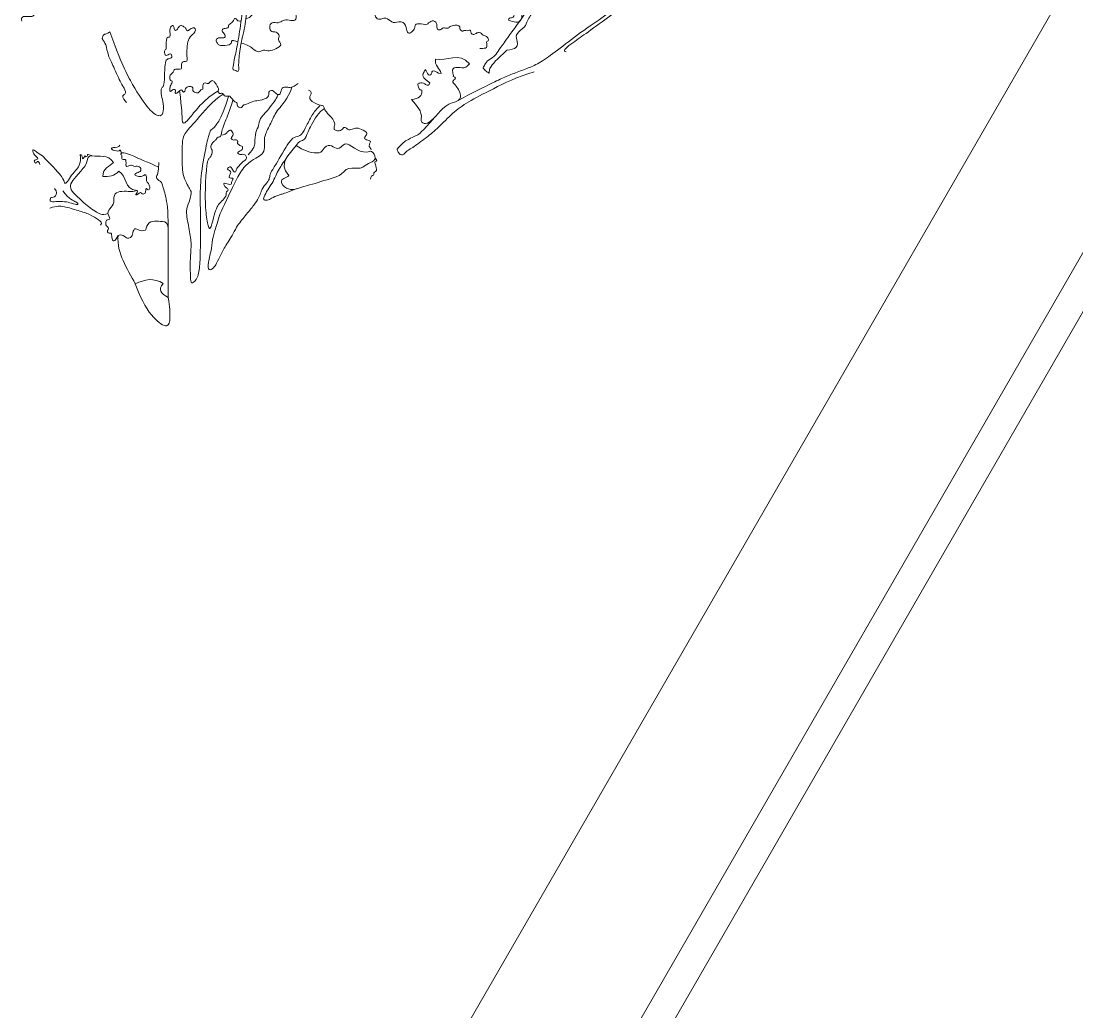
# Model space of a CAD drawing. Header units: millimetres. Extents: x -5631142 to 2070393, y -1055389 to 7396217.
# Drawn here: x 22557 to 24349, y 12235 to 13916 of the extents above; entities that cross this region are included whole.
import ezdxf

# ---------------------------------------------------------------- set-up
doc = ezdxf.new("R2010")
doc.units = ezdxf.units.MM
doc.header["$MEASUREMENT"] = 0
for name, color, linetype, lineweight in [('Inner', 252, 'Continuous', 9), ('Layout Text', 7, 'Continuous', 15), ('Medium', 4, 'Continuous', 20), ('Outer', 252, 'Continuous', 20)]:
    doc.layers.add(name, color=color, linetype=linetype, lineweight=lineweight)

# ---------------------------------------------------------------- blocks, each defined once
blk = doc.blocks.new('small-maple-tree-trees-102-pimpmydrawing')
at = {"layer": 'Inner'}
for points in [[(248.8334269348742, 1593.646292681789), (247.273461991912, 1586.054463292707), (245.1935087346292, 1574.822715703379), (245.1935087346292, 1570.454813863085), (250.8093825292926, 1571.07879984027), (253.3053264380326, 1567.334883977161), (255.8012703467718, 1570.454813863085), (254.5532983924022, 1580.438589498043), (257.0492423011415, 1609.765930425732), (266.4090319589145, 1645.333131125269), (269.5289618448392, 1679.028373893252), (278.2647655254268, 1708.35571482094), (283.2566533429058, 1741.426971611738), (283.2566533429058, 1750.786761269511), (280.1367234569816, 1753.282705178251), (277.0167935710574, 1755.154663109805), (274.5208496623177, 1755.154663109805), (273.8968636851328, 1749.538789315141), (269.5289618448392, 1712.723616661234), (260.1691721870657, 1662.18075250926), (254.5532983924022, 1620.373692037874), (250.3933918778363, 1601.238122070872), (248.8334269348741, 1593.646292681789)], [(-42.60621724273005, 1703.043744062302), (-46.26404362996664, 1707.331368605361), (-59.07386484843391, 1702.040890324886), (-60.08472213147343, 1693.44860341905), (-63.11729398059174, 1693.44860341905), (-56.54672164083536, 1678.285744173458), (-59.07386484843391, 1676.769458248899), (-71.20415224490785, 1679.802030098017), (-72.21500952794736, 1685.867173796254), (-82.82901099986157, 1677.274886890419), (-82.82901099986157, 1675.758600965859), (-84.85072556594105, 1670.198885909143), (-88.89415469809887, 1666.155456776984), (-90.41044062265814, 1666.155456776984), (-95.46472703785525, 1661.101170361787), (-102.0352993776119, 1662.112027644827), (-113.660158132566, 1662.617456286346), (-114.1655867740858, 1657.057741229629), (-113.1547294910463, 1654.025169380511)], [(267.3852769235045, 1657.93142222482), (277.4232746778571, 1660.832579491944), (280.2890550752741, 1671.47690668235), (286.4300130697393, 1672.295701081612), (299.9401206575617, 1664.107757088992), (301.5777094560858, 1673.933289880136), (304.8528870531336, 1688.262191867221), (313.8596254450154, 1682.530631072387), (322.4569666372663, 1673.933289880136), (329.0073218313623, 1684.168219870911), (328.5979246317311, 1693.993752662055), (336.3764714247204, 1697.268930259102), (340.8798406206611, 1696.45013585984), (360.5309062029487, 1699.725313456888), (356.027537007008, 1691.537369464269), (347.8395930143884, 1686.215205869066), (347.8395930143884, 1684.577617070542), (346.611401415495, 1676.799070277553), (344.5644154173401, 1669.429920684195), (353.9805510088531, 1667.38293468604), (352.342962210329, 1652.644635499324), (340.8798406206611, 1656.738607495634), (329.8261162306239, 1656.329210296003), (323.2757610365284, 1649.778855101907), (310.5844478479676, 1653.463429898586), (306.4904758516573, 1643.637897107442), (310.5844478479676, 1634.63115871556), (318.7723918405877, 1637.087541913347), (326.5509386335766, 1628.899597920727), (319.5911862398493, 1623.986831525155), (330.6449106298865, 1613.342504334749), (317.9535974413252, 1607.201546340284), (306.899873051289, 1602.288779944712), (296.6649430605144, 1606.382751941022), (288.8863962675246, 1599.832396746926), (279.8796578756433, 1607.201546340284), (268.4165362859753, 1614.980093133273), (259.3944181686754, 1616.911269945549)], [(480.4132420178894, 1685.062245653804), (489.1423937233553, 1675.340185295), (484.7744918830608, 1665.356409660042), (489.7663797005393, 1656.620605979454), (499.1261693583128, 1657.868577933824), (503.4940711986069, 1660.988507819748), (517.2217626966744, 1651.628718161975), (517.8457486738594, 1651.00473218479), (536.5653279894054, 1655.372634025084), (540.9332298296995, 1637.901026663908), (541.557215806884, 1634.781096777984), (546.5491036243629, 1632.285152869244), (554.0369353505816, 1641.644942527017), (554.0369353505816, 1644.764872412941), (555.908893282136, 1651.628718161975), (574.0044866204976, 1647.260816321681), (574.6284725976825, 1648.508788276051), (583.9882622554555, 1656.835194757008), (592.585603447706, 1651.103633962174), (590.5386174495516, 1640.868703971399), (597.4983698432779, 1637.593526374351), (602.4111362388503, 1644.553278768078), (610.5990802314695, 1640.459306771768), (612.6460662296249, 1645.37207316734), (622.2177727569974, 1647.439529025476), (630.1764543178242, 1647.107917293775), (630.8396777812263, 1641.470517854856), (630.1764543178242, 1640.144070928052), (635.1506302933408, 1636.164730147639), (635.8138537567429, 1637.822788806144), (638.7983593420527, 1638.817624001248), (642.7777001224663, 1637.159565342742), (647.7518760979824, 1639.149235732949), (648.415099561385, 1639.149235732949), (649.4099347564884, 1633.180224562329), (653.0576638052003, 1630.52733070872), (658.0318397807168, 1633.51183629403), (664.0008509513368, 1635.833118415938), (667.6485800000487, 1633.51183629403), (669.638250390256, 1629.532495513617), (674.6124263657725, 1629.532495513617), (679.9182140729904, 1624.226707806399), (678.9233788778865, 1620.247367025986), (675.6072615608755, 1619.915755294285), (676.2704850242776, 1616.931249708975), (677.265320219381, 1607.646121221344), (671.2963090487615, 1607.977732953045), (664.6640744147394, 1607.977732953045)], [(627.4902734591487, 1519.529559869722), (651.3658315295988, 1532.493681800294), (682.5285903940044, 1547.656541045886), (704.4149646862775, 1558.268116460322), (724.9748920517463, 1566.558409752849), (747.1928780757198, 1574.517091313676), (766.426358514384, 1583.138996337905), (794.6133557089779, 1603.035700239971), (834.484730017623, 1634.978123765086), (880.0357063521183, 1664.92945066996), (901.2512295764036, 1683.025044008321), (906.2431173938826, 1690.51287573454), (911.8589911885465, 1697.376721483573), (921.2187808463195, 1690.51287573454), (915.6029070516556, 1689.26490378017), (905.326757171214, 1678.949516413511), (890.4042292446643, 1666.016658877168), (844.3931014711361, 1633.047820511444), (824.5162942729721, 1618.811728869516), (803.0365494939952, 1603.519618589988), (810.9106420163139, 1601.819107795101)], [(259.3792900959211, 1654.677364406054), (253.5280216019446, 1653.045728851742), (252.8142817172013, 1657.899160067996), (246.9616146623068, 1659.754883768328), (246.8188666853582, 1653.473972782588), (238.8249799762343, 1648.335045612437), (237.6829961606454, 1647.050313819899), (237.825744137594, 1642.054134626697), (229.8318574284699, 1641.911386649748), (224.8356782352673, 1638.48543520298), (233.2578088752375, 1630.348800516908), (231.5026084135159, 1624.210324982328), (219.3186628120463, 1627.256311382695), (215.4023945830024, 1620.294056753284), (220.84165601223, 1615.072365781226), (221.0592264693992, 1612.026379380859), (242.1635608148013, 1613.114231666704), (243.033842643478, 1620.294056753284), (244.7744063008304, 1622.252190867806), (248.0379631583671, 1620.511627210454), (253.8087688278179, 1618.840580645644)], [(64.73913902545405, 1516.092194295933), (56.01576728296141, 1525.614003038376), (60.31345532580735, 1528.837269070511), (64.07393236329813, 1531.791929599968), (62.19369384455308, 1537.432645156204), (58.97042781241817, 1544.147782723151), (57.09018929367312, 1544.416388225829), (42.04828114371139, 1578.797892568598), (33.18429955534089, 1595.451433734627), (29.96103352320597, 1615.865451938147), (23.24589595625912, 1623.923617018484), (22.97729045358119, 1625.803855537229), (27.54358399910507, 1633.862020617565), (30.76685003123998, 1631.175965590787), (36.59533793980881, 1636.064362058064)], [(36.59533793980881, 1636.064362058064), (54.79076903451892, 1584.005211981531), (75.51334333682826, 1543.570920659953), (104.3227759034526, 1500.609486130775), (121.0019210736041, 1491.51177058342), (127.0670647718409, 1496.060628357098), (128.0779220548804, 1514.761488093328), (123.5290642812029, 1527.902632772841), (123.0236356396831, 1540.538348810834), (126.5616361303212, 1541.549206093874), (129.0887793379197, 1547.61434979211), (129.5942079794395, 1572.885781868097), (130.605065262479, 1588.554069755209), (136.1647803191959, 1590.575784321288), (143.2407813004722, 1591.586641604327), (140.2082094513537, 1602.200643076242), (130.605065262479, 1592.092070245847), (128.5833506964, 1605.23321492536), (132.121351187038, 1605.73864356688), (132.121351187038, 1608.771215415998), (132.121351187038, 1628.482932435268), (137.1756376022354, 1625.955789227669), (140.2082094513537, 1628.988361076787), (136.6702089607156, 1643.14036303934), (145.262495866551, 1649.205506737577), (145.262495866551, 1639.602362548702), (148.8004963571891, 1637.075219341103), (153.3493541308667, 1644.151220322379), (156.381925979985, 1647.689220813018), (162.4470696782219, 1644.656648963899), (165.9850701688599, 1642.129505756301), (167.501356093419, 1635.558933416544), (175.0827857162155, 1642.63493439782), (180.1370721314127, 1643.64579168086), (182.6642153390114, 1639.096933907182), (179.1262148483731, 1632.526361567426), (173.5664997916563, 1628.988361076787), (168.5122133764585, 1620.396074170952), (166.9959274518994, 1604.222357642321), (167.501356093419, 1590.575784321288), (168.0067847349387, 1585.016069264571), (161.9416410367021, 1586.02692654761), (157.8982119045443, 1583.499783340011), (158.403640546064, 1575.918353717215), (158.403640546064, 1572.380353226577), (153.3493541308667, 1572.380353226577), (145.262495866551, 1573.391210509617), (144.2516385835115, 1566.820638169861), (140.2082094513537, 1564.293494962262), (137.6810662437551, 1560.755494471624), (138.1864948852749, 1553.679493490347), (144.2516385835115, 1552.163207565788), (139.1973521683144, 1545.592635226032), (137.6810662437551, 1538.011205603236), (139.1973521683144, 1533.462347829558), (142.7353526589525, 1538.011205603236), (146.7787817911103, 1539.022062886275), (148.7539612183868, 1535.460794826236), (146.2867122340895, 1531.75992134979), (149.9875857105355, 1530.878760998255), (154.9370386360417, 1536.706337269455), (157.7417968040418, 1537.751811740226), (159.5041175071112, 1536.694419318385), (161.0902061398745, 1532.993545841939), (163.7336871944788, 1534.403402404394), (164.7910796163205, 1540.571524865138), (167.2583286006179, 1541.981381427594), (173.4264510613614, 1544.272398341584), (178.653889388336, 1541.677247880281), (175.3903325307999, 1536.237986451054), (184.7458621890707, 1530.798725021827), (188.4445599609453, 1534.062281879363), (190.6202645326362, 1538.196120565575), (194.9716736760179, 1537.543409194068), (194.1013918473418, 1544.940804737817), (195.4068145903564, 1548.639502509692), (198.0176600763853, 1549.944925252706), (204.7623442486267, 1546.898938852339), (208.0259011061635, 1553.643623024581), (212.3773102495447, 1553.426052567412), (216.5111489357578, 1547.769220681016), (218.0341421359412, 1543.852952451972), (221.7328399078158, 1540.371825137266), (219.6466955292856, 1535.165631152949), (220.5104928932183, 1533.592712433599), (222.7226325345464, 1531.073331175419), (225.1191171459855, 1531.442021115641), (226.40953193676, 1532.179400996084), (228.5612147947895, 1530.319030666581), (230.4036729558247, 1530.213054648236), (230.1578796623439, 1529.168433150943), (229.7277413987522, 1527.324983449836), (236.1676851886073, 1526.529763300308), (240.9441895200835, 1527.372675829393), (240.5695617293793, 1524.937595189816), (243.9412118457158, 1523.345427079325), (245.388961241322, 1520.206142968783), (248.7177161771915, 1517.070411585032), (251.8083954505, 1516.227499055948), (252.9322788226118, 1514.728987893132), (251.6210815551476, 1510.046140509332), (258.645352630848, 1506.018891759264), (261.080433270424, 1508.828600189544), (263.234543066972, 1512.012936410528), (266.5125362356325, 1512.20025030588), (282.3753125683011, 1519.614410963414), (289.8962666432822, 1518.80859445538), (308.3475511239258, 1524.876562136633), (304.3041219917677, 1534.479706325508), (312.8964088976031, 1538.523135457666), (319.4669812373595, 1529.42541991031), (326.5429822186356, 1528.414562627271), (327.5538395016752, 1543.071993231343), (338.1678409735896, 1542.061135948304), (338.6732696151093, 1542.061135948304), (345.2438419548662, 1540.544850023744), (355.8578434267806, 1548.126279646541)], [(538.578066477985, 1450.952628318178), (529.2182768202119, 1442.840810614774), (524.8503749799179, 1438.472908774481), (523.602403025548, 1434.728992911371), (527.9703048658425, 1429.113119116707), (531.0902347517667, 1426.617175207968), (535.4581365920608, 1427.241161185153), (538.578066477985, 1432.857034979817), (547.3138701585731, 1437.224936820111), (575.3932391318922, 1457.816474067211), (593.4888324702533, 1472.168151542463), (618.4482715576482, 1498.999548561413), (642.9785330899354, 1516.685744700143), (683.0994586537727, 1537.155604681693), (728.1331506131819, 1560.081847861028), (756.5150694478702, 1568.091414121924)], [(345.6038215366534, 1542.216615748855), (338.5308852745547, 1521.646488234062), (319.456498060887, 1503.45928182103), (311.4718708551654, 1483.941304207044), (299.361965409917, 1461.427131032118), (298.5272718120991, 1451.410807858305), (300.1966590077345, 1434.71693590195), (292.684416627375, 1426.369999923773), (281.8333998557446, 1420.527144739049), (263.4701407037542, 1408.006740771783), (253.4538175299413, 1390.47817521761), (231.1120572807986, 1342.82795638434)], [(154.9370386360417, 1536.706337269455), (158.7888039273064, 1502.810802706327), (158.7888039273064, 1482.011270133499), (162.640569218571, 1479.70021095874), (171.8848059176057, 1489.714800716028), (188.8325731991697, 1511.284686347109), (204.2396343642276, 1525.921394453914), (219.6466955292856, 1535.165631152949)], [(228.5612147947895, 1530.319030666581), (210.985793014632, 1519.044231788744), (179.8142902347292, 1480.577270911417), (161.9072567228704, 1463.33346086296), (158.9227511375602, 1447.416097741308), (159.9175863326634, 1426.524558644139), (158.1477470851769, 1393.202596767714), (174.3967219385304, 1365.347211304822), (175.3915571336336, 1364.68398784142), (171.4122163532209, 1346.44534259786), (164.4483699874979, 1334.507320256621), (170.8851610910074, 1302.710566397684), (175.3885302869483, 1277.327940020563), (172.9321470891621, 1254.811094040859), (172.9321470891621, 1238.025808855989), (173.3415442887933, 1213.871374077761), (174.9791330873175, 1207.321018883666), (186.0328574773534, 1217.146551674809), (189.7174322740325, 1240.072794854144), (190.0977911768111, 1272.639726833759), (190.7217771539963, 1319.438675122622), (189.4738051996267, 1355.005875822159), (190.7217771539963, 1394.316992384804), (201.2783304899926, 1449.464116431883), (205.6462323302867, 1465.063765861505), (207.5181902618408, 1469.431667701798), (224.3658116458319, 1483.159359199865), (238.0935031438985, 1526.506765871103)], [(322.42709986824, 1529.45044421743), (316.7725436852634, 1518.92450704857), (313.2238204827208, 1514.93219344571), (304.7956028766812, 1502.511662236809), (289.7135292658741, 1488.316769426638), (290.1571196661921, 1476.339828618056), (283.5032636614242, 1467.024430211381), (282.6160828607885, 1446.175681396442), (281.7289020601529, 1438.634644591038), (271.1452913980488, 1427.392444800468)], [(373.766491176023, 1537.199136171415), (379.8316348742596, 1534.671992963816), (376.7990630251411, 1528.101420624059), (373.766491176023, 1520.519991001263), (393.0806776346058, 1510.395288106305), (399.6626509048192, 1511.694538966103), (400.0393409857365, 1505.146517554203), (404.2446847328006, 1499.358294044616), (420.112320101055, 1483.362944130727), (416.9923902151309, 1474.003154472954), (416.3684042379459, 1469.011266655475), (429.4721097588281, 1466.515322746735), (433.2160256219377, 1475.251126427323), (438.8318994166011, 1472.755182518584), (440.7038573481559, 1468.38728067829), (450.6876329831134, 1471.507210564214), (456.3035067777778, 1474.003154472954), (471.2791702302143, 1467.13930872392), (474.3991001161389, 1462.771406883626), (468.1592403442901, 1457.155533088962), (468.783226321475, 1453.411617225853), (480.0149739108028, 1450.915673317113), (478.143015979248, 1447.795743431189), (475.5321704932189, 1440.9893484708), (479.4484387222624, 1438.59607344194), (479.8785769858555, 1436.026566342774)], [(245.388961241322, 1520.206142968783), (239.7515618024038, 1501.967497725223), (230.7980450464743, 1479.417899969548), (227.1503159977624, 1471.127606677021), (224.8812135142452, 1456.120048243743), (219.7777089633653, 1458.537497767844), (217.6288649419423, 1453.97120422232), (214.1369934071295, 1450.479332687507), (209.5706998616056, 1447.256066655372), (206.8846448348265, 1439.735112580392), (211.7195438830286, 1434.094397024156), (207.4218558401824, 1423.081571414363), (204.4671953107256, 1421.201332895617), (201.7811402839468, 1416.366433847416), (198.7315923848398, 1385.735046449038), (197.9127979855775, 1339.882560090369), (202.1072348097166, 1309.006513823969), (206.4181873218306, 1296.405268019328), (213.0504219558527, 1322.602594823715), (216.6981510045646, 1335.867064091758), (221.6723269800809, 1344.820580847688), (228.3045616141028, 1350.457980286606)], [(251.6719846462668, 1304.692607238714), (256.1517126543838, 1311.530511048073), (266.1000646054167, 1323.800145121014), (282.6806511904715, 1343.696849023079), (288.649662361091, 1353.313589242411), (292.6290031415042, 1362.267105998341), (295.2818969951131, 1371.22062275427), (306.1587617949085, 1383.404037776968), (307.5017893082982, 1387.970331322492), (308.8448168216878, 1397.371523916219), (316.0971653939905, 1406.235505504588), (342.7248220799952, 1454.717268956492), (352.550354871139, 1457.99244655354), (361.1476960633895, 1459.630035352063), (367.2886540578543, 1470.274362542469), (378.3423784478905, 1493.200605721804), (385.3021308416169, 1503.026138512947), (393.0806776346058, 1510.395288106305)], [(352.8592929978881, 1442.922489600589), (357.4019029612318, 1450.756025534255), (364.4511857735106, 1450.756025534255), (369.0332196014915, 1456.219219713771), (376.0825024137698, 1474.899819166309), (391.7716636133109, 1501.447819782329), (400.0393409857365, 1505.146517554203)], [(538.578066477985, 1450.952628318178), (552.1875743771734, 1458.71717563911), (557.16175035269, 1459.048787370811), (565.4520436452171, 1465.349410273132), (587.4224689922953, 1490.415484963049)], [(225.1116545852728, 1460.648108696357), (231.1057678507566, 1460.410576880439), (236.7635788732043, 1467.011356406628), (241.4784213919108, 1471.254714673463), (246.9004902884233, 1462.060771761986), (244.0715847771994, 1458.288897747021), (241.2426792659755, 1455.459992235797), (246.664748162488, 1451.216633968961), (249.0221694218412, 1454.045539480185), (255.1514646961596, 1450.509407591155), (251.3795906811943, 1446.973275702125), (259.8663072148661, 1441.315464679678), (261.7522442223485, 1443.20140168716), (262.2237284742191, 1435.65765365723), (255.6229489480302, 1433.300232397877), (251.8510749330651, 1430.235584760718), (259.3948229629952, 1426.699452871688), (261.5165020964132, 1428.58538987917), (265.7598603632491, 1427.878163501364), (269.2959922522787, 1423.634805234529), (267.8815394966668, 1419.155704841757), (263.8739233557662, 1417.034025708339), (251.0946838267871, 1404.636262494036), (251.0946838267871, 1400.683872027204), (248.9388344812423, 1396.012865111857), (243.9085193416379, 1402.839721372749), (241.7526699960931, 1408.229344736611), (236.0037384079737, 1404.995570718294), (236.3630466322311, 1401.402488475719), (242.8305946688656, 1399.605947354432), (240.3154370990633, 1392.77909109354), (238.1595877535185, 1389.90462529948), (239.5968206505484, 1387.748775953936), (243.8414535581255, 1387.761355879639), (246.514769266232, 1387.188502513617), (244.6052580461558, 1384.51518680551), (243.077649070095, 1381.841871097404), (243.077649070095, 1379.168555389297), (241.9319423380493, 1375.922386315168), (229.5201194075546, 1380.50521324335), (229.7110705295622, 1377.640946413236), (232.3843862376689, 1372.103363875015), (237.9219687758896, 1369.430048166909), (237.3491154098667, 1365.992927970772), (234.2938974577448, 1365.038172360734), (233.3391418477067, 1359.500589822513), (234.1029463357372, 1357.40012748043), (228.3045616141028, 1350.457980286606)], [(-78.02614116726, 1425.331389167789), (-93.87134082218336, 1436.775104810735), (-95.52939948068888, 1436.775104810735), (-91.881670431977, 1426.1635293963), (-84.91782406625362, 1421.852576884186), (-86.57588272475914, 1419.199683030577), (-88.89716484666678, 1419.531294762278), (-93.5397290904823, 1416.878400908669), (-88.56555311496595, 1411.24100146975), (-87.83643910354954, 1415.501313093192), (-85.02673067326941, 1416.2505686746), (-83.52821951045348, 1414.84571445946), (-82.45922480189984, 1410.923803887391)], [(53.15616216499188, 1443.815803369489), (52.98249464144419, 1439.398773548475), (39.27868885437488, 1440.398009387115), (37.70846110794014, 1436.258318055605), (51.9832588028039, 1432.54687065494), (52.98249464144419, 1435.401830193912), (54.26722643398239, 1435.972822101707), (56.39521668499538, 1430.323327370108)], [(-78.02614116726, 1425.331389167789), (-57.95798060820039, 1405.152511878316), (-41.36871989423321, 1387.108052856106), (-41.36871989423321, 1379.249981991595), (-37.87624395445073, 1377.794783683352), (-30.30921275158835, 1390.600528795888), (-22.74218154872619, 1399.622758306993), (-11.97371406773004, 1411.264344772935), (-13.67470950254256, 1427.76569138538)], [(5.154908647756429, 1425.984374698082), (-1.015048967263738, 1427.794010021549), (-1.576990653319399, 1428.168637812253), (-1.764304548671817, 1424.703330748241), (-4.761326874303904, 1423.392133480778), (-6.072524141767417, 1426.670126649437), (-7.196407513879649, 1423.111162637749), (-8.788575624371788, 1419.271227783034), (-10.94268542091982, 1423.860418219158), (-11.50462710697593, 1428.730579498309), (-13.14625085663602, 1425.998825863931), (-13.67470950254256, 1427.76569138538)], [(119.234357606103, 1406.592589488352), (97.51995908591994, 1415.965967490678), (73.5872087973205, 1426.626919891964), (58.35727679548449, 1432.066181321191), (55.09371993794821, 1429.455335835162), (54.8761494807793, 1427.932342634978), (57.05185405246993, 1426.191778977625), (56.83428359530103, 1422.928222120089), (56.39914268096254, 1418.794383433876), (62.05597456735904, 1419.882235719722), (63.36139731037338, 1419.447094805384), (64.44924959621903, 1413.355122004649), (62.92625639603511, 1407.480719661084), (67.71280645375532, 1407.480719661084), (72.49935651147507, 1410.74427651862), (74.2399201688279, 1409.003712861267), (79.4616111408859, 1407.045578746746), (86.64143622746565, 1409.003712861267), (91.64555674235476, 1399.430612745827), (81.63731571257699, 1396.819767259798), (76.85076565485679, 1393.121069487924), (85.98872485595848, 1389.639942173219), (93.16854994253868, 1391.380505830571), (97.3092592922203, 1395.215842558435), (99.42404413590384, 1388.166559746156), (97.83795550314107, 1383.232061777561), (102.0675251905081, 1378.65002794958), (104.7110062451125, 1372.481905488836), (103.8688323518643, 1369.32038924043), (102.1344444319386, 1366.776620291206), (97.85628756278788, 1371.51728060567), (97.27815825614562, 1368.511008211132), (97.50940997880252, 1361.689082392756), (90.68748416042695, 1359.839068611502), (89.18434796315773, 1364.695354787294), (83.5186807580667, 1360.070320334159), (78.08426527563188, 1357.642177246262), (85.25306867799281, 1365.620361677922), (82.0045820932512, 1366.932673193731)], [(334.9262331369569, 1419.878212840722), (328.5062169265693, 1411.097239994009), (323.2245417794697, 1402.246865423194), (318.2283625862674, 1391.969011082892), (312.0798745498537, 1378.588167607386), (304.1494313860403, 1368.895403740503), (297.6288447846828, 1354.268141905026), (296.5714523628408, 1350.391036358272), (306.2642162297238, 1350.038572217659), (311.7274104092394, 1354.796838115947), (327.7645288071731, 1360.788728506383), (336.2236681819072, 1362.72728127976), (353.0145332060952, 1369.594158259012)], [(486.7003007747903, 1421.628045289923), (492.3266444173109, 1417.030495847913), (484.3784454901738, 1417.385919211312), (487.6840801734952, 1409.735037750488), (488.6789153685982, 1405.424085238374), (490.0053622954028, 1400.118297531156), (485.0311863198863, 1397.465403677548), (484.0363511247829, 1395.807345019042), (486.0260215149897, 1392.491227702031), (478.7305634175655, 1391.164780775226), (478.986764466295, 1385.805869002451)], [(119.5190248970769, 1414.314118406496), (119.0979455661145, 1395.014012843332), (115.5599450754764, 1392.992298277253), (115.0545164339567, 1386.421725937497), (121.6250887737131, 1382.883725446859), (124.1522319813118, 1381.3674395223), (131.7336616041077, 1357.106864729353), (135.2716620947458, 1335.373433144005), (135.5958603925505, 1304.019394963608)], [(-43.21893264219125, 1366.267101675152), (-32.37332804753419, 1351.386065140637), (-17.60002540025039, 1347.08837709779), (-16.2569978868612, 1341.716267044233), (-28.61285101004387, 1345.208138579045), (-39.62567661983712, 1348.43140461118), (-56.01061228318804, 1347.894193605824), (-66.48622688762566, 1347.356982600468), (-64.06877736352476, 1353.803514664738), (-64.33738286620269, 1354.877936675449), (-54.93619027247678, 1355.146542178127), (-52.8082255931115, 1364.84267752031), (-57.39062474818752, 1370.399249118164)], [(-65.26908820310587, 1337.070872542369), (-53.26631120269212, 1340.617192745298), (-42.62198401228693, 1340.617192745298), (-15.60176883664212, 1332.019851553047), (2.002310747490128, 1327.107085157475), (18.79921667187159, 1316.182079340975), (24.23450698708484, 1311.946887549461), (20.52622722736078, 1307.711826308145)], [(32.77851209152254, 1327.490647546343), (36.66881141856879, 1321.847266211105), (36.66881141856879, 1316.625575239047), (32.09983181801795, 1318.3661388964), (29.27141587481947, 1313.362018381511), (29.27141587481947, 1308.140327409453), (32.09983181801795, 1305.747052380593), (35.14581821838487, 1302.048354608718), (32.09983181801795, 1299.21993866552), (32.97011364669402, 1294.4333886078), (37.32152279007596, 1293.780677236293), (39.27965690459769, 1295.521240893646), (40.14993873327398, 1283.554865749346), (42.10807284779571, 1281.161590720486), (44.93648879099396, 1280.726449806148), (50.57456430899788, 1290.453213556525)], [(231.1120572807986, 1342.82795638434), (223.1533757199727, 1328.237040189492), (216.8527528176517, 1304.029383775312), (210.8837416470319, 1288.11202065366), (209.8889064519287, 1269.8733754101), (202.593448354505, 1242.68121341061), (203.5882835496081, 1229.085132410865), (213.2050237689398, 1235.717367044887), (216.8527528176517, 1241.354766483805), (225.4746578418803, 1260.256635190768), (235.7546215246141, 1277.500445239225), (246.3661969390489, 1294.081031824279), (251.6719846462668, 1304.692607238714)], [(79.46232297435176, 1208.215797450861), (91.67251304740535, 1176.564840114164), (110.9059934860684, 1147.383007724468), (136.4400968270529, 1131.465644602816), (139.0929906806616, 1150.367513309778), (138.0981554855584, 1168.606158553338), (135.7034738726406, 1185.445718542464)]]:
    blk.add_open_spline(points, degree=3, dxfattribs=at)
at = {"layer": 'Inner', "lineweight": 0}
blk.add_open_spline([(806.7443836243665, 1722.554305713946), (797.5957550589869, 1714.188176614822), (786.9054893121488, 1708.6824317032), (781.22679592749, 1697.979173962172), (780.0825310335663, 1695.822434483087), (779.2848656151937, 1693.696009907871), (778.8291347484587, 1691.664555927053), (774.0183219660407, 1686.132321330853), (769.2317728074495, 1686.567462383518), (766.185786649155, 1689.613448541812), (762.922229791619, 1685.044468941261), (751.8261364759951, 1664.810416424536), (744.8638818465843, 1654.584604937588), (742.264162946245, 1646.651261525136), (735.5165502602281, 1639.522113303497), (723.9591582960288, 1632.544101307789), (726.5445651387458, 1625.261433008085), (732.3977565003256, 1608.773996425016), (724.1324643468874, 1606.589672705534), (710.5720406187597, 1604.831581749387), (704.179551807238, 1598.754040702874), (697.7870629957162, 1592.676499656361), (691.3945741841944, 1586.598958609848), (681.7914299953195, 1575.479528496414), (680.2751440707602, 1570.425242081217), (680.2751440707602, 1565.370955666019), (679.7697154292405, 1565.876384307539), (675.7262862970824, 1568.908956156657), (668.6502853158063, 1574.974099854894), (672.1882858064441, 1577.501243062493), (676.2317149386022, 1587.104387251368), (689.3728596181154, 1593.169530949605), (694.9325746748332, 1603.27810378), (703.5248615806681, 1614.397533893434), (717.6115683419198, 1634.32503823598), (733.607286517728, 1655.895845696443), (753.6385219094477, 1685.909085389485), (761.0076715028054, 1699.009795777677), (767.1486294972701, 1699.419192977308), (772.4707930924733, 1701.875576175094), (788.8466810777131, 1723.164230555906)], degree=3, knots=[10, 10, 10, 10, 11.00000003924228, 11.00000003924228, 11.00000003924228, 11.19702285004664, 11.19702285004664, 11.19702285004664, 11.94391101806456, 12.69079936415453, 13.43768771024451, 14.18457605633448, 14.93146440242445, 14.93146440242445, 14.93146440242445, 15.93146440242445, 15.93146440242445, 15.93146440242445, 16.93146440242445, 16.93146440242445, 16.93146440242445, 18.43197738263371, 18.43197738263371, 18.43197738263371, 19.18564942342045, 19.9393214642072, 20.69299350499395, 21.4466655457807, 22.20033758656744, 22.95400962735419, 23.70768166814094, 24.46135370892769, 25.21502574971443, 25.96869779050118, 26.72236983128793, 26.72236983128793, 26.72236983128793, 28.42334832451453, 30.12432681774113, 31.82530531096774, 31.82530531096774, 31.82530531096774, 31.82530531096774], dxfattribs=at)
at = {"layer": 'Outer', "lineweight": 0}
for points, knots in [([(740.2908101414932, 1792.278524338301), (737.5160062459486, 1799.594328182805), (732.2925094281695, 1802.484510522103), (726.3176224146378, 1802.727901826001), (716.3930499764151, 1803.132441534831), (712.6133332096019, 1814.499721290548), (702.9794715403386, 1814.893176086905), (703.5080907532547, 1820.242182720058), (703.0014029800586, 1824.61428674464), (695.8287494567908, 1821.58226520278), (690.9157493807593, 1819.505214829773), (689.3323947867702, 1816.416100029058), (691.4263705099906, 1810.795215058881), (694.2906880535397, 1803.106695931678), (693.0637193550565, 1797.124418976477), (683.0437928310771, 1795.331642971635), (665.0472586483015, 1792.11141630301), (649.4325503351201, 1778.84253769207), (629.711299126217, 1782.494003213543), (629.6247652933894, 1782.509975022903), (629.3224928415498, 1781.36191183038), (628.5963714785112, 1779.183190163441), (639.5196587724236, 1774.229664600958), (651.3488098810399, 1770.113824681856), (659.6709569080945, 1760.14205197119), (668.7055181483784, 1749.316383422572), (667.948049129649, 1743.455682926711), (654.982038933596, 1736.579699802768), (666.9520757039209, 1721.168572462681), (668.964404491207, 1720.406931702702), (687.2230432172141, 1726.690527568883), (690.9779679217218, 1727.983052201322), (694.4016563708351, 1730.385975162408), (697.8732602480354, 1727.034517433247), (702.4798161309668, 1722.58767964396), (699.0425397246449, 1718.75301508524), (696.298129943932, 1715.148392258401), (690.5216986213713, 1707.561306039915), (684.6172544386886, 1700.071242603682), (679.5193866288964, 1693.511835044447), (687.8519034127912, 1672.866006781507), (708.4289575413568, 1672.479584348981), (722.6368355117997, 1665.051024298061), (722.767947379722, 1656.800988798357), (714.1072933482105, 1662.523425869853), (713.3479172477532, 1655.852215645073), (721.3132016088739, 1652.829014356136), (731.1541008368317, 1648.367396683549), (735.030959578517, 1658.70139572749), (738.1952849143604, 1667.136418153573), (733.7045842456291, 1676.269670872618), (722.475567914249, 1679.039468678644), (713.5919045146875, 1681.230705569344), (709.0615127077544, 1688.295966553535), (705.5398479355358, 1694.697086330412), (715.0245996531917, 1713.639652236504), (729.1297335962149, 1716.859521327313), (745.9419700338954, 1709.093646198027), (761.7135358181295, 1735.675266299357), (760.5571291431188, 1751.381514534851), (742.6902765169784, 1762.608862169734), (737.2310167221508, 1760.380675570796), (737.4766726855869, 1751.763169263097), (728.9006454051869, 1751.352908309128), (722.0307411042099, 1755.289601739613), (720.3923195256734, 1760.72311593127), (726.8004716663872, 1767.659529707072), (733.5896825722871, 1775.008588288988), (736.2113239675768, 1784.395125298325), (740.2908101414932, 1792.278524338301)], [0, 0, 0, 0, 1, 1, 1, 2, 2, 2, 3, 3, 3, 4, 4, 4, 5, 5, 5, 6, 6, 6, 7, 7, 7, 8, 8, 8, 9, 9, 9, 10, 10, 10, 11, 11, 11, 12, 12, 12, 13, 13, 13, 14, 14, 14, 15, 15, 15, 16, 16, 16, 17, 17, 17, 18, 18, 18, 19, 19, 19, 20, 20, 20, 21, 21, 21, 22, 22, 22, 23, 23, 23, 23]), ([(565.9428966982591, 1536.776655588829), (567.1850028578524, 1526.536341934137), (560.4230870589945, 1522.425150526726), (548.6672394038023, 1521.299733929567), (557.5373148461545, 1509.201684299131), (566.9039466900781, 1502.344533607107), (565.0899544011609, 1488.203999459757), (563.9483276094434, 1479.306748102964), (573.5470274595823, 1478.113630104918), (581.5770334064018, 1484.830610290877), (593.6100038733221, 1494.895949198184), (600.76442092769, 1510.330676674498), (617.5689098458906, 1515.298147772012), (634.6536205836092, 1520.348576924136), (636.0442407317787, 1527.039334736513), (624.5740977560395, 1543.806397176069), (621.2809082142153, 1546.765958168862), (617.8549567674481, 1551.048397477321), (619.4251845138833, 1553.475113085448), (625.4205995457264, 1558.756788232548), (619.321398749501, 1559.971298564058), (620.8858017189591, 1565.13019298873), (614.8612113882141, 1570.420676051752), (620.9970084214797, 1574.902556467567), (628.663357723754, 1577.700960499322), (639.0228639856268, 1569.91363070074), (646.75178940668, 1581.797372023451), (629.6087934840343, 1602.386702990574), (607.813114139462, 1585.55289269099), (589.540053107989, 1589.877438865289), (586.6876548251694, 1579.004212466395), (596.905321884486, 1573.877261660444), (598.9336224811386, 1565.529011452409), (592.2386929275231, 1564.131120555212), (589.9855950737056, 1570.556794009181), (585.174743062018, 1569.736987256876), (581.2624841160173, 1568.919325971502), (584.4768703468903, 1560.785384071202), (577.1335330101247, 1562.959218841253), (575.5885584356502, 1565.711137756208), (573.8105623140905, 1568.878323714627), (571.9510384492091, 1572.190686268629), (565.8235884932192, 1560.561140146019), (565.1431342581022, 1559.269677307733), (579.6781201870408, 1549.54838520811), (577.9158620880539, 1544.352186251731), (572.8051320491518, 1545.762042814187), (570.1616509945475, 1549.63914836094), (558.8827984949012, 1549.286684220326), (558.8827984949012, 1545.762042814187), (562.0549757604272, 1536.950439298838), (565.9428966982591, 1536.776655588829)], [2.469371931981559, 2.469371931981559, 2.469371931981559, 2.469371931981559, 3.469371931981559, 3.469371931981559, 3.469371931981559, 4.469371931981559, 4.469371931981559, 4.469371931981559, 5.469371931981559, 5.469371931981559, 5.469371931981559, 6.469371931981559, 6.469371931981559, 6.469371931981559, 7.469371931981559, 7.469371931981559, 7.469371931981559, 7.979937483022149, 8.490503034062739, 9.00106858510333, 9.00106858510333, 9.00106858510333, 10.00106858510333, 10.00106858510333, 10.00106858510333, 11.00106858510333, 11.00106858510333, 11.00106858510333, 12.00106858510333, 12.00106858510333, 12.00106858510333, 13.00106858510333, 13.00106858510333, 13.00106858510333, 14.00106858510333, 14.00106858510333, 14.00106858510333, 15.00106858510333, 15.00106858510333, 15.00106858510333, 16.00106858510333, 16.00106858510333, 16.00106858510333, 16.89001843536658, 16.89001843536658, 16.89001843536658, 17.38389282176289, 17.8777672081592, 18.37164159455551, 18.86551598095183, 19.35939036734814, 19.35939036734814, 19.35939036734814, 19.35939036734814]), ([(352.8592929978881, 1442.922489600589), (340.1562216933235, 1426.793107609528), (321.6713553988525, 1413.884071479727), (340.1171265181424, 1392.153828876509), (336.1613622704958, 1386.491703264247), (326.5772039184581, 1388.958513462791), (327.8007160313246, 1379.49962654089), (334.1262676952338, 1368.618771815129), (343.4232910565761, 1366.27282292028), (355.6743839946416, 1370.400224522283), (368.5823473909932, 1374.748609218041), (382.0663686579187, 1377.427820642592), (394.8755213828967, 1382.017212790096), (408.1628748479557, 1386.777765521517), (424.2643657689214, 1387.935364122611), (433.5799831769677, 1398.614783342203), (444.3813364337252, 1410.997941689061), (459.8884138225935, 1398.781414607065), (470.0245531385885, 1409.18430697797), (473.0227239800111, 1412.261144940128), (478.0752985990657, 1413.253542587648), (481.9756382843484, 1415.557774069978), (485.596113727941, 1417.696804598722), (487.743368546594, 1421.085450421313), (486.4044779899682, 1425.365656945744), (485.2046852059248, 1429.201751815769), (481.3109011140264, 1434.194491746007), (478.7853289601367, 1433.323670557825), (461.3262342431949, 1427.301821657054), (450.5944894690633, 1442.16204076666), (438.0811727951418, 1445.859157056692), (432.7468268526686, 1445.597171706062), (431.2324847782406, 1442.34941154518), (428.788440367673, 1440.327666541912), (420.9202979814131, 1433.819511803763), (415.3525729140497, 1444.484151140062), (407.0375774434206, 1443.189957811132), (398.026616339359, 1441.787299209643), (399.947166819119, 1429.933117653517), (387.9101438035618, 1430.427528588168), (374.7484193464784, 1430.968663024844), (365.0242096809652, 1435.076040268822), (352.8592929978881, 1442.922489600589)], [0, 0, 0, 0, 1, 1, 1, 2, 2, 2, 3, 3, 3, 4, 4, 4, 5, 5, 5, 6, 6, 6, 7, 7, 7, 8, 8, 8, 9, 9, 9, 10, 10, 10, 11, 11, 11, 12, 12, 12, 13, 13, 13, 14, 14, 14, 14]), ([(82.0045820932512, 1366.932673193731), (59.76419513124165, 1368.914607866196), (66.3897545874679, 1391.548092046736), (51.65421094497879, 1399.359498751969), (44.36451028144984, 1390.821017142838), (34.61538936101761, 1390.615052317603), (24.58294761328966, 1390.590737025737), (23.67255447953153, 1404.838544519584), (36.43414935423812, 1407.467695049128), (42.68639756472362, 1414.433311013689), (33.44777858093289, 1429.048231737686), (18.42509994770262, 1423.317451183679), (6.603100395524052, 1425.797849339432), (-2.767941574875067, 1427.764288972972), (-0.9048419317859953, 1414.0940888536), (-5.548705100772622, 1408.395490303529), (-8.014561758447144, 1405.369190006819), (-10.37493295876175, 1402.248250779985), (-12.96999440264176, 1399.33709054182), (-36.65058563740968, 1372.773587716787), (-36.76501054032201, 1372.672035615463), (-9.99828432001641, 1348.207514603169), (-3.304308307259589, 1342.08935807576), (3.983604467165605, 1336.495410634814), (11.5536461428253, 1331.502193934147), (17.38466767948216, 1327.656086885121), (23.75813477148972, 1323.619271664593), (32.77851209152254, 1327.490647546343), (33.28984837638632, 1335.976207637869), (44.43161571930591, 1340.469053773532), (43.44970702121623, 1350.418775851865), (42.10509521942845, 1364.042729239642), (50.86014979583797, 1364.94001118662), (60.59520598860922, 1365.645154650798), (66.39058893572451, 1366.064951013339), (72.04735088066354, 1362.736378264768), (82.0045820932512, 1366.932673193731)], [0, 0, 0, 0, 1, 1, 1, 2, 2, 2, 3, 3, 3, 4, 4, 4, 5, 5, 5, 6, 6, 6, 7, 7, 7, 8, 8, 8, 9, 9, 9, 10, 10, 10, 11, 11, 11, 12, 12, 12, 12]), ([(135.7034738726406, 1185.445718542464), (135.7034738726406, 1226.042005397942), (135.7257628901762, 1264.125950478958), (135.6824959737564, 1302.209895559952), (135.6748676469008, 1308.917578722542), (132.2919430694599, 1314.549906183002), (125.7052404031776, 1314.307468419969), (117.2653310802064, 1313.996852485619), (107.364001200378, 1317.701358717281), (100.6886192343363, 1308.899938216685), (98.03074328646312, 1305.395913950323), (97.98974102958778, 1300.027478922186), (96.90175091109609, 1299.603868396212), (87.48172077915001, 1296.100559285494), (83.85409377911992, 1302.415383614758), (78.46873340075877, 1301.582465675673), (74.17100556308378, 1296.956600590371), (76.5640355377634, 1288.230509817517), (68.91282369660985, 1286.020678880097), (62.31992301474838, 1283.97914790404), (60.62583848865597, 1294.597778893957), (50.57456430899788, 1290.453213556525), (47.51655877875896, 1259.273619439989), (66.10559941191536, 1235.161670159767), (79.46232297435176, 1208.215797450861), (96.15286376008044, 1216.235314448249), (111.2635065374266, 1219.362690075866), (127.1584366701143, 1208.847756654228), (118.0342425892129, 1198.730211384948), (121.9178953094972, 1192.300008611925), (135.7034738726406, 1185.445718542464)], [0, 0, 0, 0, 1, 1, 1, 2, 2, 2, 3, 3, 3, 4, 4, 4, 5, 5, 5, 6, 6, 6, 7, 7, 7, 8, 8, 8, 9, 9, 9, 10, 10, 10, 10])]:
    blk.add_open_spline(points, degree=3, knots=knots, dxfattribs=at)

msp = doc.modelspace()

# ---------------------------------------------------------------- linework, layer by layer
at = {"layer": 'Medium'}
for points in [[(25286.94598271318, 10508.77015297507), (23069.92094902502, 11788.77015297507), (25069.92094902503, 15252.87176811283), (27027.13836157786, 14122.87176811283)], [(23368.12602978191, 11805.27650392118), (25161.42729997114, 14911.36541716672), (26902.13836157785, 13906.36541716672)], [(25286.94598271318, 10697.44528756989), (23411.42729997113, 11780.27650392118), (25161.42729997114, 14811.36541716672), (26858.83709138863, 13831.36541716672)]]:
    msp.add_lwpolyline(points, dxfattribs=at)

# ---------------------------------------------------------------- block references
at = {"layer": 'Layout Text'}
msp.add_blockref('small-maple-tree-trees-102-pimpmydrawing', (22671.33653168283, 12261.41553170701), dxfattribs=at)

doc.saveas('drawing.dxf')
